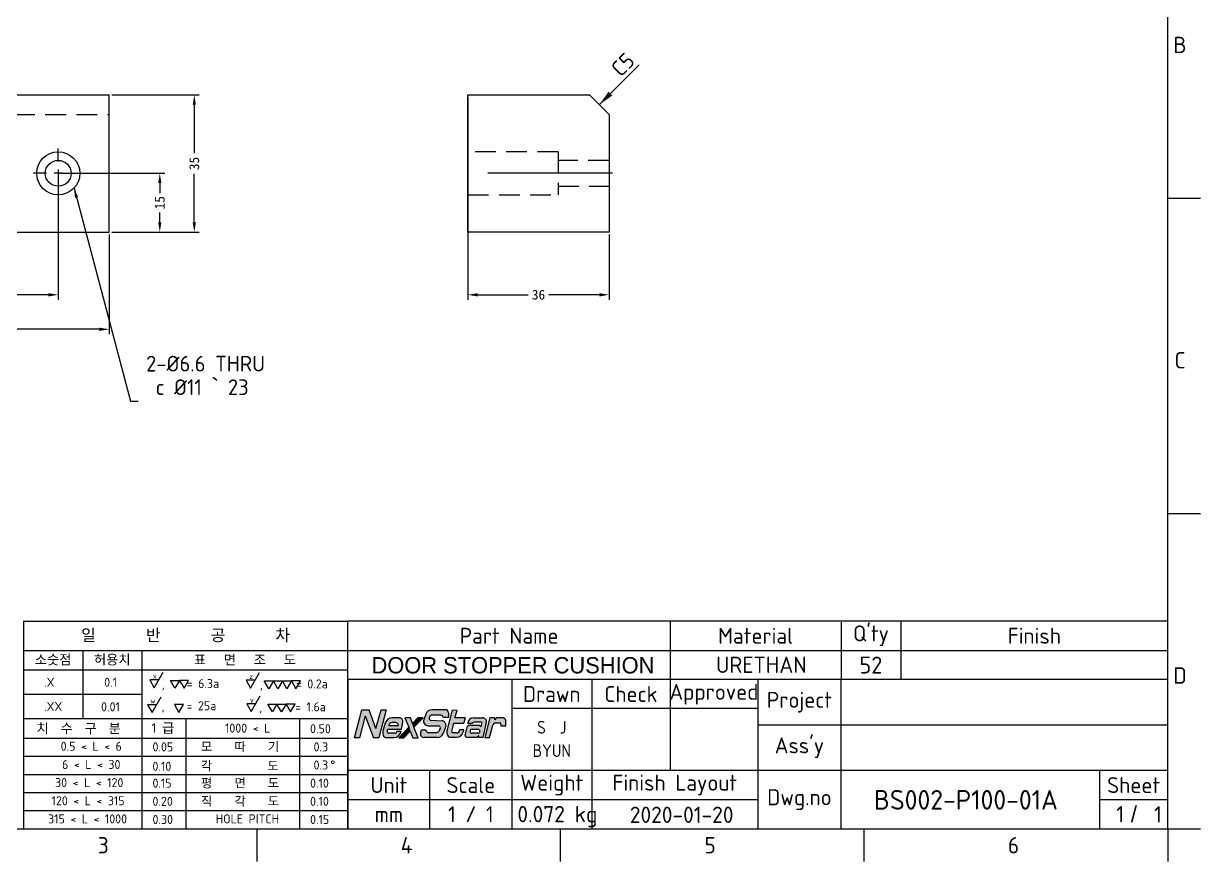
# Model space of a CAD drawing. Header units: millimetres. Extents: x 5 to 486, y 6 to 345.
# Drawn here: x 185.9 to 486, y 6.3 to 220.1 of the extents above; entities that cross this region are included whole.
import ezdxf
from ezdxf.enums import TextEntityAlignment as Align

# ---------------------------------------------------------------- set-up
doc = ezdxf.new("R2010")
doc.units = ezdxf.units.MM
doc.header["$LTSCALE"] = 1.666667
doc.linetypes.add('CENTER2', pattern=[28.575, 19.05, -3.175, 3.175, -3.175])
doc.linetypes.add('HIDDEN2', pattern=[4.7625, 3.175, -1.5875])
doc.layers.add('BS002-P100-01A', color=7, linetype='Continuous')
doc.layers.add('Default', color=7, linetype='Continuous')
doc.styles.add('QCADDimTextStyle', font='txt')
doc.styles.add('textstyle100', font='standard')
doc.styles.add('textstyle102', font='standard')
doc.styles.add('textstyle104', font='standard')
doc.styles.add('textstyle110', font='standard')
doc.styles.add('textstyle112', font='standard')
doc.styles.add('textstyle114', font='standard')
doc.styles.add('textstyle116', font='standard')
doc.styles.add('textstyle17', font='')
doc.styles.add('textstyle21', font='')
doc.styles.add('textstyle22', font='')
doc.styles.add('textstyle23', font='')
doc.styles.add('textstyle24', font='')
doc.styles.add('textstyle27', font='standard')
doc.styles.add('textstyle28', font='standard')
doc.styles.add('textstyle29', font='')
doc.styles.add('textstyle30', font='standard')
doc.styles.add('textstyle31', font='standard')
doc.styles.add('textstyle32', font='standard')
doc.styles.add('textstyle33', font='standard')
doc.styles.add('textstyle34', font='standard')
doc.styles.add('textstyle35', font='standard')
doc.styles.add('textstyle36', font='standard')
doc.styles.add('textstyle37', font='standard')
doc.styles.add('textstyle38', font='standard')
doc.styles.add('textstyle39', font='standard')
doc.styles.add('textstyle40', font='standard')
doc.styles.add('textstyle41', font='standard')
doc.styles.add('textstyle42', font='standard')
doc.styles.add('textstyle43', font='standard')
doc.styles.add('textstyle48', font='standard')
doc.styles.add('textstyle49', font='')
doc.styles.add('textstyle50', font='standard')
doc.styles.add('textstyle51', font='standard')
doc.styles.add('textstyle52', font='standard')
doc.styles.add('textstyle53', font='standard')
doc.styles.add('textstyle54', font='standard')
doc.styles.add('textstyle55', font='standard')
doc.styles.add('textstyle56', font='standard')
doc.styles.add('textstyle57', font='standard')
doc.styles.add('textstyle58', font='')
doc.styles.add('textstyle59', font='standard')
doc.styles.add('textstyle60', font='standard')
doc.styles.add('textstyle61', font='standard')
doc.styles.add('textstyle62', font='standard')
doc.styles.add('textstyle63', font='standard')
doc.styles.add('textstyle64', font='standard')
doc.styles.add('textstyle65', font='standard')
doc.styles.add('textstyle66', font='standard')
doc.styles.add('textstyle67', font='standard')
doc.styles.add('textstyle68', font='standard')
doc.styles.add('textstyle69', font='standard')
doc.styles.add('textstyle70', font='standard')
doc.styles.add('textstyle71', font='standard')
doc.styles.add('textstyle72', font='standard')
doc.styles.add('textstyle73', font='standard')
doc.styles.add('textstyle74', font='standard')
doc.styles.add('textstyle75', font='standard')
doc.styles.add('textstyle76', font='standard')
doc.styles.add('textstyle77', font='standard')
doc.styles.add('textstyle78', font='standard')
doc.styles.add('textstyle79', font='standard')
doc.styles.add('textstyle80', font='standard')
doc.styles.add('textstyle81', font='standard')
doc.styles.add('textstyle82', font='standard')
doc.styles.add('textstyle83', font='standard')
doc.styles.add('textstyle84', font='standard')
doc.styles.add('textstyle85', font='standard')
doc.styles.add('textstyle86', font='standard')
doc.styles.add('textstyle87', font='standard')
doc.styles.add('textstyle88', font='standard')
doc.styles.add('textstyle89', font='standard')
doc.styles.add('textstyle90', font='standard')
doc.styles.add('textstyle91', font='standard')
doc.styles.add('textstyle92', font='standard')
doc.styles.add('textstyle93', font='standard')
doc.styles.add('textstyle94', font='standard')
doc.styles.add('textstyle95', font='standard')
doc.styles.add('textstyle96', font='standard')
doc.styles.get('textstyle17').set_extended_font_data('Solid Edge ISO')
doc.styles.get('textstyle21').set_extended_font_data('Solid Edge ISO')
doc.styles.get('textstyle22').set_extended_font_data('Solid Edge ISO')
doc.styles.get('textstyle23').set_extended_font_data('Solid Edge ISO')
doc.styles.get('textstyle24').set_extended_font_data('Solid Edge ISO')
doc.styles.get('textstyle29').set_extended_font_data('Solid Edge ISO')
doc.styles.get('textstyle49').set_extended_font_data('Arial')
doc.styles.get('textstyle58').set_extended_font_data('Solid Edge ISO')
doc.dimstyles.new('QCADDimStyle', dxfattribs={"dimtxt": 2.5, "dimasz": 2.5, "dimexe": 1.25, "dimexo": 0.625, "dimtad": 1, "dimtoh": 1, "dimdec": 4, "dimzin": 0, "dimdsep": 46, "dimtxsty": 'QCADDimTextStyle', "dimcen": 0.09, "dimadec": 0, "dimazin": 0, "dimtfac": 1, "dimtdec": 4, "dimtofl": 0, "dimtmove": 0, "dimatfit": 3, "dimfxl": 1, "dimtolj": 1, "dimtzin": 0, "dimarcsym": 0})

# ---------------------------------------------------------------- blocks, each defined once
blk = doc.blocks.new('SEANNOT_GROUP4')
at = {"layer": 'Default', "color": 7, "linetype": 'CENTER2'}
for p, q in [((194.73, 184.88), (194.73, 188.21)), ((191.73, 181.88), (188.4, 181.88)), ((195.73, 181.88), (193.73, 181.88)), ((194.73, 182.88), (194.73, 180.88)), ((197.73, 181.88), (201.06, 181.88)), ((194.73, 178.88), (194.73, 175.54))]:
    blk.add_line(p, q, dxfattribs=at)
blk = doc.blocks.new('SEANNOT_GROUP5')
at = {"layer": 'Default', "color": 7, "linetype": 'CENTER2'}
blk.add_line((336.04, 181.88), (299.7, 181.88), dxfattribs=at)
blk = doc.blocks.new('SE')
at = {"layer": 'BS002-P100-01A', "color": 7, "linetype": 'Continuous'}
for p, q in [((151.73, 166.88), (151.73, 201.88)), ((151.73, 201.88), (207.73, 201.88)), ((207.73, 166.88), (207.73, 201.88)), ((151.73, 166.88), (207.73, 166.88))]:
    blk.add_line(p, q, dxfattribs=at)
at = {"layer": 'BS002-P100-01A', "color": 7, "linetype": 'HIDDEN2'}
blk.add_line((151.73, 196.88), (207.73, 196.88), dxfattribs=at)
at = {"layer": 'BS002-P100-01A', "color": 7, "linetype": 'Continuous'}
for centre, radius in [((164.73, 181.88), 5.5), ((194.73, 181.88), 5.5), ((164.73, 181.88), 3.3), ((194.73, 181.88), 3.3)]:
    blk.add_circle(centre, radius, dxfattribs=at)
blk = doc.blocks.new('SE1')
at = {"layer": 'BS002-P100-01A', "color": 7, "linetype": 'Continuous'}
for p, q in [((299.2, 166.88), (299.2, 201.88)), ((299.2, 201.88), (330.2, 201.88)), ((335.2, 196.88), (330.2, 201.88)), ((335.2, 196.88), (335.2, 166.88)), ((335.2, 166.88), (299.2, 166.88))]:
    blk.add_line(p, q, dxfattribs=at)
at = {"layer": 'BS002-P100-01A', "color": 7, "linetype": 'HIDDEN2'}
for p, q in [((322.2, 187.38), (299.2, 187.38)), ((322.2, 187.38), (322.2, 176.38)), ((335.2, 185.18), (322.2, 185.18)), ((322.2, 178.58), (335.2, 178.58)), ((299.2, 176.38), (322.2, 176.38))]:
    blk.add_line(p, q, dxfattribs=at)
blk = doc.blocks.new('*D75')
at = {"layer": 'Default', "color": 0, "linetype": 'Continuous', "lineweight": -2}
for p, q in [((164.73, 181.25), (164.73, 149.64)), ((194.73, 181.25), (194.73, 149.64)), ((167.23, 150.89), (177.08, 150.89)), ((192.23, 150.89), (182.38, 150.89))]:
    blk.add_line(p, q, dxfattribs=at)
at = {"layer": 'Default', "color": 0}
for points in [[(167.23, 151.3), (167.23, 150.47), (164.73, 150.89)], [(192.23, 150.47), (192.23, 151.3), (194.73, 150.89)]]:
    blk.add_solid(points, dxfattribs=at)
at = {"layer": 'Defpoints', "color": 0}
for p in [(164.73, 181.88), (194.73, 181.88), (194.73, 150.89)]:
    blk.add_point(p, dxfattribs=at)
at = {"layer": 'Default', "color": 0, "insert": (179.73, 150.89), "char_height": 2.5, "attachment_point": 5, "style": 'QCADDimTextStyle'}
blk.add_mtext('30', dxfattribs=at)
blk = doc.blocks.new('*D77')
at = {"layer": 'Default', "color": 0, "linetype": 'Continuous', "lineweight": -2}
for p, q in [((151.73, 166.25), (151.73, 140.84)), ((207.73, 166.25), (207.73, 140.84)), ((154.23, 142.09), (177.08, 142.09)), ((205.23, 142.09), (182.38, 142.09))]:
    blk.add_line(p, q, dxfattribs=at)
at = {"layer": 'Default', "color": 0}
for points in [[(154.23, 142.5), (154.23, 141.67), (151.73, 142.09)], [(205.23, 141.67), (205.23, 142.5), (207.73, 142.09)]]:
    blk.add_solid(points, dxfattribs=at)
at = {"layer": 'Defpoints', "color": 0}
for p in [(151.73, 166.88), (207.73, 166.88), (207.73, 142.09)]:
    blk.add_point(p, dxfattribs=at)
at = {"layer": 'Default', "color": 0, "insert": (179.73, 142.09), "char_height": 2.5, "attachment_point": 5, "style": 'QCADDimTextStyle'}
blk.add_mtext('56', dxfattribs=at)
blk = doc.blocks.new('GDimGGroup')
at = {"layer": 'Default', "linetype": 'Continuous'}
blk.add_hatch(color=7, dxfattribs=at).paths.add_polyline_path([(335.06, 202.68), (332.7, 199.38), (336, 201.73)], flags=0)
at = {"layer": 'Default', "color": 7, "linetype": 'Continuous'}
blk.add_line((332.7, 199.38), (342.89, 209.56), dxfattribs=at)
at = {"layer": 'Default', "color": 7, "linetype": 'Continuous', "style": 'textstyle17'}
blk.add_text('C5', height=4, rotation=45, dxfattribs=at).set_placement((335.35, 209.1), align=Align.TOP_LEFT)
blk = doc.blocks.new('*D78')
at = {"layer": 'Default', "color": 0, "linetype": 'Continuous', "lineweight": -2}
for p, q in [((208.36, 201.88), (230.67, 201.88)), ((229.42, 199.38), (229.42, 187.03)), ((229.42, 169.38), (229.42, 181.73)), ((208.36, 166.88), (230.67, 166.88))]:
    blk.add_line(p, q, dxfattribs=at)
at = {"layer": 'Default', "color": 0}
for points in [[(229.84, 199.38), (229.01, 199.38), (229.42, 201.88)], [(229.01, 169.38), (229.84, 169.38), (229.42, 166.88)]]:
    blk.add_solid(points, dxfattribs=at)
at = {"layer": 'Defpoints', "color": 0}
for p in [(207.73, 201.88), (207.73, 166.88), (229.42, 166.88)]:
    blk.add_point(p, dxfattribs=at)
at = {"layer": 'Default', "color": 0, "insert": (229.42, 184.38), "char_height": 2.5, "attachment_point": 5, "rotation": 90, "style": 'QCADDimTextStyle'}
blk.add_mtext('35', dxfattribs=at)
blk = doc.blocks.new('*D79')
at = {"layer": 'Default', "color": 0, "linetype": 'Continuous', "lineweight": -2}
for p, q in [((299.2, 201.25), (299.2, 149.64)), ((335.2, 166.25), (335.2, 149.64)), ((301.7, 150.89), (314.56, 150.89)), ((332.7, 150.89), (319.85, 150.89))]:
    blk.add_line(p, q, dxfattribs=at)
at = {"layer": 'Default', "color": 0}
for points in [[(301.7, 151.3), (301.7, 150.47), (299.2, 150.89)], [(332.7, 150.47), (332.7, 151.3), (335.2, 150.89)]]:
    blk.add_solid(points, dxfattribs=at)
at = {"layer": 'Defpoints', "color": 0}
for p in [(299.2, 201.88), (335.2, 166.88), (335.2, 150.89)]:
    blk.add_point(p, dxfattribs=at)
at = {"layer": 'Default', "color": 0, "insert": (317.2, 150.89), "char_height": 2.5, "attachment_point": 5, "style": 'QCADDimTextStyle'}
blk.add_mtext('36', dxfattribs=at)
blk = doc.blocks.new('*D80')
at = {"layer": 'Default', "color": 0, "linetype": 'Continuous', "lineweight": -2}
for p, q in [((195.36, 181.88), (221.87, 181.88)), ((220.62, 179.38), (220.62, 176.85)), ((220.62, 169.38), (220.62, 171.91)), ((208.36, 166.88), (221.87, 166.88))]:
    blk.add_line(p, q, dxfattribs=at)
at = {"layer": 'Default', "color": 0}
for points in [[(221.04, 179.38), (220.21, 179.38), (220.62, 181.88)], [(220.21, 169.38), (221.04, 169.38), (220.62, 166.88)]]:
    blk.add_solid(points, dxfattribs=at)
at = {"layer": 'Defpoints', "color": 0}
for p in [(194.73, 181.88), (207.73, 166.88), (220.62, 166.88)]:
    blk.add_point(p, dxfattribs=at)
at = {"layer": 'Default', "color": 0, "insert": (220.62, 174.38), "char_height": 2.5, "attachment_point": 5, "rotation": 90, "style": 'QCADDimTextStyle'}
blk.add_mtext('15', dxfattribs=at)
blk = doc.blocks.new('SEANNOT_GROUP14')
at = {"layer": 'Default', "color": 7, "linetype": 'Continuous'}
for p, q in [((224.35, 46.35), (225.51, 44.35)), ((226.66, 46.35), (224.35, 46.35)), ((225.51, 44.35), (226.66, 46.35))]:
    blk.add_line(p, q, dxfattribs=at)
blk = doc.blocks.new('SEANNOT_GROUP15')
at = {"layer": 'Default', "color": 7, "linetype": 'Continuous'}
for p, q in [((224.5, 50.51), (223.35, 52.51)), ((223.35, 52.51), (225.66, 52.51)), ((225.66, 52.51), (224.5, 50.51)), ((225.66, 52.51), (226.81, 50.51)), ((227.97, 52.51), (225.66, 52.51)), ((226.81, 50.51), (227.97, 52.51))]:
    blk.add_line(p, q, dxfattribs=at)
blk = doc.blocks.new('SEANNOT_GROUP16')
at = {"layer": 'Default', "color": 7, "linetype": 'Continuous'}
for p, q in [((249.35, 44.45), (248.2, 46.45)), ((248.2, 46.45), (250.51, 46.45)), ((250.51, 46.45), (249.35, 44.45)), ((251.66, 44.45), (250.51, 46.45)), ((250.51, 46.45), (252.82, 46.45)), ((252.82, 46.45), (251.66, 44.45)), ((252.82, 46.45), (253.97, 44.45)), ((255.13, 46.45), (252.82, 46.45)), ((253.97, 44.45), (255.13, 46.45))]:
    blk.add_line(p, q, dxfattribs=at)
blk = doc.blocks.new('SEANNOT_GROUP17')
at = {"layer": 'Default', "color": 7, "linetype": 'Continuous'}
for p, q in [((248.44, 50.38), (247.28, 52.38)), ((247.28, 52.38), (249.59, 52.38)), ((249.59, 52.38), (248.44, 50.38)), ((250.75, 50.38), (249.59, 52.38)), ((249.59, 52.38), (251.9, 52.38)), ((251.9, 52.38), (250.75, 50.38)), ((253.05, 50.38), (251.9, 52.38)), ((251.9, 52.38), (254.21, 52.38)), ((254.21, 52.38), (253.05, 50.38)), ((254.21, 52.38), (255.36, 50.38)), ((256.52, 52.38), (254.21, 52.38)), ((255.36, 50.38), (256.52, 52.38))]:
    blk.add_line(p, q, dxfattribs=at)
blk = doc.blocks.new('SEANNOT_GROUP18')
at = {"layer": 'Default', "color": 7, "linetype": 'Continuous'}
for p, q in [((219.2, 50.62), (221.51, 54.62)), ((218.05, 52.62), (219.2, 50.62)), ((220.36, 52.62), (218.05, 52.62))]:
    blk.add_line(p, q, dxfattribs=at)
at = {"layer": 'Default', "color": 7, "linetype": 'Continuous', "style": 'textstyle21'}
blk.add_text('x', height=1.33, dxfattribs=at).set_placement((218.87, 54.29), align=Align.TOP_LEFT)
blk = doc.blocks.new('SEANNOT_GROUP19')
at = {"layer": 'Default', "color": 7, "linetype": 'Continuous'}
for p, q in [((218.67, 44.31), (220.98, 48.31)), ((217.51, 46.31), (218.67, 44.31)), ((219.82, 46.31), (217.51, 46.31))]:
    blk.add_line(p, q, dxfattribs=at)
at = {"layer": 'Default', "color": 7, "linetype": 'Continuous', "style": 'textstyle22'}
blk.add_text('w', height=1.33, dxfattribs=at).set_placement((218.2, 47.97), align=Align.TOP_LEFT)
blk = doc.blocks.new('SEANNOT_GROUP20')
at = {"layer": 'Default', "color": 7, "linetype": 'Continuous'}
for p, q in [((243.78, 50.54), (246.09, 54.54)), ((242.62, 52.54), (243.78, 50.54)), ((244.93, 52.54), (242.62, 52.54))]:
    blk.add_line(p, q, dxfattribs=at)
at = {"layer": 'Default', "color": 7, "linetype": 'Continuous', "style": 'textstyle23'}
blk.add_text('z', height=1.33, dxfattribs=at).set_placement((243.4, 54.21), align=Align.TOP_LEFT)
blk = doc.blocks.new('SEANNOT_GROUP21')
at = {"layer": 'Default', "color": 7, "linetype": 'Continuous'}
for p, q in [((243.93, 44.56), (246.24, 48.56)), ((242.78, 46.56), (243.93, 44.56)), ((245.08, 46.56), (242.78, 46.56))]:
    blk.add_line(p, q, dxfattribs=at)
at = {"layer": 'Default', "color": 7, "linetype": 'Continuous', "style": 'textstyle24'}
blk.add_text('y', height=1.33, dxfattribs=at).set_placement((243.6, 48.22), align=Align.TOP_LEFT)
blk = doc.blocks.new('SE22')
at = {"layer": 'Default', "color": 7, "linetype": 'Continuous'}
blk.add_line((245.35, 14.64), (245.35, 6.3), dxfattribs=at)
blk = doc.blocks.new('SE21')
at = {"layer": 'Default'}
blk.add_blockref('SE22', (0, 0), dxfattribs=at)
blk = doc.blocks.new('SE24')
at = {"layer": 'Default', "color": 7, "linetype": 'Continuous'}
blk.add_line((322.74, 14.64), (322.74, 6.3), dxfattribs=at)
blk = doc.blocks.new('SE23')
at = {"layer": 'Default'}
blk.add_blockref('SE24', (0, 0), dxfattribs=at)
blk = doc.blocks.new('SE26')
at = {"layer": 'Default', "color": 7, "linetype": 'Continuous'}
blk.add_line((400.13, 14.64), (400.13, 6.3), dxfattribs=at)
blk = doc.blocks.new('SE25')
at = {"layer": 'Default'}
blk.add_blockref('SE26', (0, 0), dxfattribs=at)
blk = doc.blocks.new('SE20')
for name in ['SE21', 'SE23', 'SE25']:
    blk.add_blockref(name, (0, 0))
blk = doc.blocks.new('SE19')
at = {"layer": 'Default'}
blk.add_blockref('SE20', (0, 0), dxfattribs=at)
blk = doc.blocks.new('SE30')
at = {"layer": 'Default', "color": 7, "linetype": 'Continuous'}
blk.add_line((245.35, 14.64), (245.35, 6.3), dxfattribs=at)
blk = doc.blocks.new('SE29')
at = {"layer": 'Default'}
blk.add_blockref('SE30', (0, 0), dxfattribs=at)
blk = doc.blocks.new('SE32')
at = {"layer": 'Default', "color": 7, "linetype": 'Continuous'}
blk.add_line((167.96, 14.64), (167.96, 6.3), dxfattribs=at)
blk = doc.blocks.new('SE31')
at = {"layer": 'Default'}
blk.add_blockref('SE32', (0, 0), dxfattribs=at)
blk = doc.blocks.new('SE34')
at = {"layer": 'Default', "color": 7, "linetype": 'Continuous'}
blk.add_line((90.58, 14.64), (90.58, 6.3), dxfattribs=at)
blk = doc.blocks.new('SE33')
at = {"layer": 'Default'}
blk.add_blockref('SE34', (0, 0), dxfattribs=at)
blk = doc.blocks.new('SE28')
for name in ['SE33', 'SE31', 'SE29']:
    blk.add_blockref(name, (0, 0))
blk = doc.blocks.new('SE27')
at = {"layer": 'Default'}
blk.add_blockref('SE28', (0, 0), dxfattribs=at)

msp = doc.modelspace()

# ---------------------------------------------------------------- hatches: boundary and pattern name
at = {"layer": 'Default', "linetype": 'Continuous'}
for points in [[(276.493, 37.841), (278.356, 44.974), (277.093, 44.974), (275.744, 40.192), (274.052, 44.974), (272.154, 44.974), (270.269, 37.841), (271.596, 37.841), (272.985, 43.461), (275.111, 37.841)], [(286.483, 37.885), (285.444, 40.563), (285.044, 41.532), (284.525, 42.931), (283.115, 42.931), (284.136, 40.59), (284.514, 39.553), (285.124, 37.885)], [(285.044, 41.532), (284.525, 42.931), (283.115, 42.931), (284.136, 40.59), (284.514, 39.553), (285.124, 37.885), (286.483, 37.885), (285.444, 40.563)], [(285.444, 40.563), (287.752, 42.931), (286.393, 42.931), (285.044, 41.532)], [(282.835, 37.885), (284.514, 39.553), (284.136, 40.59), (281.603, 37.885)]]:
    msp.add_hatch(color=7, dxfattribs=at).paths.add_polyline_path(points, flags=0)
h = msp.add_hatch(color=7, dxfattribs=at)
edge = h.paths.add_edge_path(flags=0)
edge.add_line((281.739, 42.951), (279.878, 42.951))
edge.add_arc((279.878, 41.134), 1.818, 90, 163.01416)
edge.add_line((278.139, 41.665), (277.586, 39.853))
edge.add_arc((279.797, 39.177), 2.312, 163.01416, 196.40982)
edge.add_arc((278.407, 38.768), 0.864, 196.40982, 270)
edge.add_line((278.407, 37.905), (280.36, 37.905))
edge.add_arc((280.36, 39.709), 1.804, 270, 351.86987)
edge.add_line((282.146, 39.454), (281.077, 39.454))
edge.add_arc((280.657, 39.454), 0.42, 270, 360, ccw=False)
edge.add_line((280.657, 39.034), (279.048, 39.034))
edge.add_arc((279.048, 39.465), 0.431, 163.59871, 270, ccw=False)
edge.add_line((278.635, 39.586), (278.787, 40.103))
edge.add_line((278.787, 40.103), (282.307, 40.103))
edge.add_line((282.307, 40.103), (282.631, 41.882))
edge.add_arc((281.739, 42.044), 0.907, 349.67888, 450)
edge = h.paths.add_edge_path(flags=0)
edge.add_line((280.747, 41.762), (279.888, 41.762))
edge.add_arc((279.888, 40.859), 0.902, 90, 170.2202)
edge.add_line((278.998, 41.012), (281.496, 41.012))
edge.add_arc((280.747, 41.012), 0.749, 0, 90)
h = msp.add_hatch(color=7, dxfattribs=at)
edge = h.paths.add_edge_path(flags=0)
edge.add_arc((290.066, 42.894), 0.736, 90, 225.50442, ccw=False)
edge.add_line((290.066, 43.63), (292.312, 43.63))
edge.add_arc((292.312, 43.074), 0.556, 0, 90, ccw=False)
edge.add_line((292.867, 43.074), (294.27, 43.074))
edge.add_line((294.27, 43.074), (294.27, 44.216))
edge.add_arc((293.469, 44.216), 0.801, 0, 90)
edge.add_line((293.469, 45.017), (290.014, 45.017))
edge.add_arc((290.014, 43.387), 1.629, 90, 160.9693)
edge.add_line((288.474, 43.919), (287.962, 42.434))
edge.add_arc((289.037, 42.063), 1.138, 160.9693, 270)
edge.add_line((289.037, 40.926), (291.664, 40.926))
edge.add_arc((291.664, 40.405), 0.521, -24.27037, 90, ccw=False)
edge.add_line((292.139, 40.191), (291.819, 39.482))
edge.add_line((291.819, 39.482), (291.269, 39.224))
edge.add_line((291.269, 39.224), (288.88, 39.224))
edge.add_arc((289.243, 39.929), 0.793, 180, 242.74601, ccw=False)
edge.add_line((288.45, 39.929), (287.356, 39.929))
edge.add_line((287.356, 39.929), (287.074, 38.968))
edge.add_arc((288.048, 38.916), 0.976, 176.94462, 270)
edge.add_line((288.048, 37.94), (291.354, 37.94))
edge.add_arc((291.354, 39.627), 1.687, 270, 338.11024)
edge.add_line((292.919, 38.998), (293.437, 40.287))
edge.add_line((293.437, 40.287), (293.538, 41.149))
edge.add_arc((292.583, 41.261), 0.961, 353.32268, 447.24089)
edge.add_line((292.629, 42.221), (289.55, 42.37))
h = msp.add_hatch(color=7, dxfattribs=at)
edge = h.paths.add_edge_path(flags=0)
edge.add_line((298.591, 42.988), (295.893, 42.988))
edge.add_line((295.893, 42.988), (296.425, 44.862))
edge.add_line((296.425, 44.862), (295.222, 44.948))
edge.add_line((295.222, 44.948), (293.83, 39.619))
edge.add_arc((295.228, 39.254), 1.445, 165.35656, 240.9423)
edge.add_line((294.526, 37.991), (296.305, 37.991))
edge.add_arc((296.305, 39.732), 1.741, 270, 345.38638)
edge.add_line((297.989, 39.293), (298.147, 39.899))
edge.add_line((298.147, 39.899), (297.079, 39.899))
edge.add_arc((296.276, 39.899), 0.802, 270, 360, ccw=False)
edge.add_line((296.276, 39.096), (295.239, 39.096))
edge.add_arc((295.798, 39.608), 0.757, 164.64986, 222.4905, ccw=False)
edge.add_line((295.067, 39.809), (295.549, 41.562))
edge.add_line((295.549, 41.562), (298.196, 41.562))
edge.add_line((298.196, 41.562), (298.591, 42.988))
h = msp.add_hatch(color=7, dxfattribs=at)
edge = h.paths.add_edge_path(flags=0)
edge.add_line((300.881, 41.884), (302.437, 41.884))
edge.add_arc((302.437, 41.52), 0.364, -15.57306, 90, ccw=False)
edge.add_line((302.788, 41.422), (302.608, 40.779))
edge.add_line((302.608, 40.779), (302.181, 41.105))
edge.add_line((302.181, 41.105), (299.921, 41.105))
edge.add_arc((299.921, 39.964), 1.14, 90, 166.27893)
edge.add_line((298.813, 40.235), (298.459, 38.783))
edge.add_arc((299.088, 38.596), 0.657, 163.41882, 270)
edge.add_line((299.088, 37.939), (301.448, 37.939))
edge.add_line((301.448, 37.939), (302.002, 38.373))
edge.add_line((302.002, 38.373), (301.96, 37.918))
edge.add_line((301.96, 37.918), (302.974, 37.918))
edge.add_line((302.974, 37.918), (303.898, 41.762))
edge.add_arc((302.944, 41.992), 0.981, 346.48286, 450)
edge.add_line((302.944, 42.973), (300.621, 42.973))
edge.add_arc((300.621, 41.524), 1.448, 90, 180)
edge.add_line((299.173, 41.524), (300.322, 41.524))
edge.add_arc((300.881, 41.269), 0.615, 90, 155.46555, ccw=False)
edge = h.paths.add_edge_path(flags=0)
edge.add_arc((300.265, 39.517), 0.514, 90, 270)
edge.add_line((300.265, 39.002), (301.744, 39.002))
edge.add_arc((301.744, 39.517), 0.514, 270, 450)
edge.add_line((301.744, 40.031), (300.265, 40.031))
h = msp.add_hatch(color=7, dxfattribs=at)
edge = h.paths.add_edge_path(flags=0)
edge.add_arc((306.428, 40.817), 0.885, 97.31856, 164.95997, ccw=False)
edge.add_line((306.315, 41.695), (307.287, 41.695))
edge.add_arc((307.287, 41.379), 0.316, 0, 90, ccw=False)
edge.add_line((307.603, 41.379), (307.603, 40.936))
edge.add_line((307.603, 40.936), (308.838, 40.936))
edge.add_line((308.838, 40.936), (308.838, 42.24))
edge.add_arc((308.083, 42.24), 0.755, 0, 100.71165)
edge.add_line((307.943, 42.982), (306.724, 42.982))
edge.add_arc((306.724, 42.466), 0.516, 90, 144.06172)
edge.add_line((306.306, 42.769), (306.056, 42.424))
edge.add_line((306.056, 42.424), (306.056, 42.982))
edge.add_line((306.056, 42.982), (304.801, 42.982))
edge.add_line((304.801, 42.982), (303.527, 37.969))
edge.add_line((303.527, 37.969), (304.746, 37.969))
edge.add_line((304.746, 37.969), (305.573, 41.047))

# ---------------------------------------------------------------- linework, layer by layer
at = {"color": 7, "linetype": 'Continuous'}
for p, q in [((185.878, 67.608), (185.878, 14.637)), ((185.878, 67.608), (268.586, 67.608)), ((185.878, 60.173), (268.586, 60.173)), ((200.967, 60.173), (200.967, 42.758)), ((216.055, 60.173), (216.055, 42.758)), ((185.878, 55.211), (268.586, 55.211)), ((268.586, 52.739), (268.586, 14.637)), ((268.586, 52.739), (268.586, 14.637)), ((185.878, 42.758), (268.586, 42.758)), ((216.055, 42.758), (216.055, 14.637)), ((227.232, 42.758), (227.232, 14.637)), ((256.249, 42.758), (256.249, 14.637)), ((185.878, 37.796), (268.586, 37.796)), ((185.878, 33.164), (268.586, 33.164)), ((185.878, 28.532), (268.586, 28.532)), ((185.878, 23.901), (268.586, 23.901)), ((185.878, 19.269), (268.586, 19.269)), ((185.878, 14.637), (268.586, 14.637))]:
    msp.add_line(p, q, dxfattribs=at)
at = {"layer": 'Default', "color": 7, "linetype": 'Continuous'}
for p, q in [((477.679, 14.637), (477.679, 336.408)), ((477.679, 175.523), (486.012, 175.523)), ((477.679, 95.08), (486.012, 95.08)), ((477.679, 67.608), (268.586, 67.608)), ((268.586, 52.739), (268.586, 67.608)), ((350.792, 67.608), (350.792, 29.506)), ((394.352, 67.368), (394.352, 52.739)), ((409.637, 67.596), (409.637, 52.739)), ((268.586, 60.173), (477.679, 60.173)), ((477.679, 52.739), (268.586, 52.739)), ((268.586, 14.637), (268.586, 52.739)), ((268.586, 14.637), (268.586, 52.739)), ((268.586, 14.637), (268.586, 52.739)), ((310.405, 52.739), (310.405, 14.637)), ((330.766, 52.739), (330.766, 14.637)), ((373.133, 52.739), (373.133, 14.637)), ((394.352, 14.637), (394.352, 52.739)), ((185.878, 48.984), (216.055, 48.984)), ((373.133, 45.306), (310.405, 45.306)), ((270.269, 37.841), (272.154, 44.974)), ((272.985, 43.461), (271.596, 37.841)), ((272.154, 44.974), (274.052, 44.974)), ((272.985, 43.461), (275.111, 37.841)), ((275.744, 40.192), (274.052, 44.974)), ((275.744, 40.192), (277.093, 44.974)), ((278.356, 44.974), (276.493, 37.841)), ((277.093, 44.974), (278.356, 44.974)), ((281.739, 42.951), (279.878, 42.951)), ((284.525, 42.931), (283.115, 42.931)), ((283.115, 42.931), (284.136, 40.59)), ((285.044, 41.532), (284.525, 42.931)), ((286.393, 42.931), (285.044, 41.532)), ((285.444, 40.563), (287.752, 42.931)), ((287.752, 42.931), (286.393, 42.931)), ((288.474, 43.919), (287.962, 42.434)), ((289.55, 42.37), (292.629, 42.221)), ((293.469, 45.017), (290.014, 45.017)), ((292.312, 43.63), (290.066, 43.63)), ((294.27, 43.074), (292.867, 43.074)), ((295.222, 44.948), (293.83, 39.619)), ((294.27, 44.216), (294.27, 43.074)), ((296.425, 44.862), (295.222, 44.948)), ((295.893, 42.988), (296.425, 44.862)), ((298.591, 42.988), (295.893, 42.988)), ((298.196, 41.562), (298.591, 42.988)), ((300.621, 42.973), (302.944, 42.973)), ((304.801, 42.982), (303.527, 37.969)), ((306.056, 42.982), (304.801, 42.982)), ((306.056, 42.424), (306.056, 42.982)), ((306.306, 42.769), (306.056, 42.424)), ((307.943, 42.982), (306.724, 42.982)), ((308.838, 40.936), (308.838, 42.24)), ((278.139, 41.665), (277.586, 39.853)), ((278.635, 39.586), (278.787, 40.103)), ((278.787, 40.103), (282.307, 40.103)), ((278.998, 41.012), (281.496, 41.012)), ((280.657, 39.034), (279.048, 39.034)), ((280.747, 41.762), (279.888, 41.762)), ((282.146, 39.454), (281.077, 39.454)), ((284.136, 40.59), (281.603, 37.885)), ((282.307, 40.103), (282.631, 41.882)), ((282.835, 37.885), (284.514, 39.553)), ((284.514, 39.553), (284.136, 40.59)), ((284.514, 39.553), (285.124, 37.885)), ((285.044, 41.532), (285.444, 40.563)), ((286.483, 37.885), (285.444, 40.563)), ((287.074, 38.968), (287.356, 39.929)), ((287.356, 39.929), (288.45, 39.929)), ((288.88, 39.224), (291.269, 39.224)), ((289.037, 40.926), (291.664, 40.926)), ((291.269, 39.224), (291.819, 39.482)), ((292.139, 40.191), (291.819, 39.482)), ((293.437, 40.287), (292.919, 38.998)), ((293.538, 41.149), (293.437, 40.287)), ((295.549, 41.562), (295.067, 39.809)), ((296.276, 39.096), (295.239, 39.096)), ((295.549, 41.562), (298.196, 41.562)), ((298.147, 39.899), (297.079, 39.899)), ((297.989, 39.293), (298.147, 39.899)), ((298.813, 40.235), (298.459, 38.783)), ((300.322, 41.524), (299.173, 41.524)), ((299.921, 41.105), (302.181, 41.105)), ((300.265, 40.031), (301.744, 40.031)), ((302.437, 41.884), (300.881, 41.884)), ((302.181, 41.105), (302.608, 40.779)), ((302.608, 40.779), (302.788, 41.422)), ((303.898, 41.762), (302.974, 37.918)), ((304.746, 37.969), (305.573, 41.047)), ((306.315, 41.695), (307.287, 41.695)), ((307.603, 41.379), (307.603, 40.936)), ((307.603, 40.936), (308.838, 40.936)), ((373.133, 41.128), (477.679, 41.128)), ((271.596, 37.841), (270.269, 37.841)), ((276.493, 37.841), (275.111, 37.841)), ((278.407, 37.905), (280.36, 37.905)), ((281.603, 37.885), (282.835, 37.885)), ((285.124, 37.885), (286.483, 37.885)), ((291.354, 37.94), (288.048, 37.94)), ((294.526, 37.991), (296.305, 37.991)), ((301.448, 37.939), (299.088, 37.939)), ((301.744, 39.002), (300.265, 39.002)), ((302.002, 38.373), (301.448, 37.939)), ((301.96, 37.918), (302.002, 38.373)), ((302.974, 37.918), (301.96, 37.918)), ((303.527, 37.969), (304.746, 37.969)), ((477.679, 29.506), (268.586, 29.506)), ((289.496, 14.637), (289.496, 29.506)), ((460.255, 29.506), (460.255, 14.637)), ((373.133, 22.072), (268.586, 22.072)), ((373.133, 22.072), (268.586, 22.072)), ((477.679, 22.072), (460.255, 22.072)), ((477.679, 22.072), (460.255, 22.072)), ((13.028, 14.637), (477.679, 14.637)), ((477.679, 14.637), (486.012, 14.637)), ((477.679, 14.637), (477.679, 6.304))]:
    msp.add_line(p, q, dxfattribs=at)
for centre, radius, start, end in [((279.878, 41.134), 1.818, 90, 163.01416), ((281.739, 42.044), 0.907, 349.67888, 90), ((289.037, 42.063), 1.138, 160.9693, 270), ((290.014, 43.387), 1.629, 90, 160.9693), ((290.066, 42.894), 0.736, 90, 225.50442), ((292.312, 43.074), 0.556, 0, 90), ((292.583, 41.261), 0.961, 353.32268, 87.24089), ((293.469, 44.216), 0.801, 0, 90), ((300.621, 41.524), 1.448, 90, 180), ((302.944, 41.992), 0.981, 346.48286, 90), ((306.724, 42.466), 0.516, 90, 144.06172), ((308.083, 42.24), 0.755, 0, 100.71165), ((279.797, 39.177), 2.312, 163.01416, 196.40982), ((279.048, 39.465), 0.431, 163.59871, 270), ((279.888, 40.859), 0.902, 90, 170.2202), ((280.36, 39.709), 1.804, 270, 351.86987), ((280.657, 39.454), 0.42, 270, 0), ((280.747, 41.012), 0.749, 0, 90), ((289.243, 39.929), 0.793, 180, 242.74601), ((291.664, 40.405), 0.521, 335.72963, 90), ((295.228, 39.254), 1.445, 165.35656, 240.9423), ((295.798, 39.608), 0.757, 164.64986, 222.4905), ((296.276, 39.899), 0.802, 270, 0), ((296.305, 39.732), 1.741, 270, 345.38638), ((299.921, 39.964), 1.14, 90, 166.27893), ((300.265, 39.517), 0.514, 90, 270), ((300.881, 41.269), 0.615, 90, 155.46555), ((301.744, 39.517), 0.514, 270, 90), ((302.437, 41.52), 0.364, 344.42694, 90), ((306.428, 40.817), 0.885, 97.31856, 164.95997), ((307.287, 41.379), 0.316, 0, 90), ((278.407, 38.768), 0.864, 196.40982, 270), ((288.048, 38.916), 0.976, 176.94462, 270), ((291.354, 39.627), 1.687, 270, 338.11024), ((299.088, 38.596), 0.657, 163.41882, 270)]:
    msp.add_arc(centre, radius, start, end, dxfattribs=at)

# ---------------------------------------------------------------- block references
for name in ['SE27', 'SE19']:
    msp.add_blockref(name, (0, 0))
at = {"layer": 'Default'}
for name in ['GDimGGroup', 'SE', 'SE1', 'SEANNOT_GROUP4', 'SEANNOT_GROUP5', 'SEANNOT_GROUP18', 'SEANNOT_GROUP20', 'SEANNOT_GROUP15', 'SEANNOT_GROUP17', 'SEANNOT_GROUP19', 'SEANNOT_GROUP21', 'SEANNOT_GROUP14', 'SEANNOT_GROUP16']:
    msp.add_blockref(name, (0, 0), dxfattribs=at)

# ---------------------------------------------------------------- texts
for s, insert, char_height, width, attachment_point, style in [('{\\fSolid Edge ANSI|b0||i0||c0|p34;\\C7;\\H3.;\\W1.;일       반       공       차}', (227.22, 63.884), 3, 83.535, 5, 'textstyle68'), ('{\\fSolid Edge ANSI|b0||i0||c0|p34;\\C7;\\H2.4812375;\\W1.;소숫점}', (193.423, 57.692), 2.48124, 15.23919, 5, 'textstyle85'), ('{\\fSolid Edge ANSI|b0||i0||c0|p34;\\C7;\\H2.4812375;\\W1.;허용치}', (208.511, 57.692), 2.48124, 15.23919, 5, 'textstyle90'), ('{\\fSolid Edge ANSI|b0||i0||c0|p34;\\C7;\\H2.4812375;\\W1.;표   면   조   도}', (242.321, 57.692), 2.48124, 53.05817, 5, 'textstyle91'), ('{\\fSolid Edge ANSI|b0||i0||c0|p34;\\C7;\\H2.315821667;\\W1.;.X}', (192.453, 52.023), 2.31582, 3.2386, 5, 'textstyle87'), ('{\\fSolid Edge ANSI|b0||i0||c0|p34;\\C7;\\H2.315821667;\\W1.;0.1}', (208.083, 52.024), 2.31582, 4.8579, 5, 'textstyle88'), ('{\\fSolid Edge ANSI|b0||i0||c0|p34;\\C7;\\H2.315821667;\\W1.; ,    = 6.3a}', (219.713, 52.85), 2.31582, 19.43154, 1, 'textstyle92'), ('{\\fSolid Edge ANSI|b0||i0||c0|p34;\\C7;\\H2.315821667;\\W1.; ,      = 0.2a}', (244.744, 52.76), 2.31582, 22.67013, 1, 'textstyle95'), ('{\\fSolid Edge ANSI|b0||i0||c0|p34;\\C7;\\H2.315821667;\\W1.;.XX}', (193.435, 45.869), 2.31582, 4.8579, 5, 'textstyle86'), ('{\\fSolid Edge ANSI|b0||i0||c0|p34;\\C7;\\H2.315821667;\\W1.;0.01}', (208.043, 45.771), 2.31582, 6.47719, 5, 'textstyle89'), ('{\\fSolid Edge ANSI|b0||i0||c0|p34;\\C7;\\H2.315821667;\\W1.; ,    = 25a}', (219.669, 47.188), 2.31582, 17.81225, 1, 'textstyle93'), ('{\\fSolid Edge ANSI|b0||i0||c0|p34;\\C7;\\H2.315821667;\\W1.; ,      = 1.6a}', (244.567, 46.926), 2.31582, 22.67013, 1, 'textstyle94'), ('{\\fSolid Edge ANSI|b0||i0||c0|p34;\\C7;\\H2.4812375;\\W1.;치  수  구  분}', (189.184, 41.526), 2.48124, 24.28942, 1, 'textstyle69'), ('{\\fSolid Edge ANSI|b0||i0||c0|p34;\\C7;\\H2.4812375;\\W1.;1 급}', (218.515, 41.6), 2.48124, 6.93985, 1, 'textstyle70'), ('{\\fSolid Edge ANSI|b0||i0||c0|p34;\\C7;\\H2.315821667;\\W1.;1000 < L}', (237.258, 41.483), 2.31582, 12.95437, 1, 'textstyle77'), ('{\\fSolid Edge ANSI|b0||i0||c0|p34;\\C7;\\H2.315821667;\\W1.;0.50}', (258.951, 41.336), 2.31582, 6.47719, 1, 'textstyle79'), ('{\\fSolid Edge ANSI|b0||i0||c0|p34;\\C7;\\H2.315821667;\\W1.;0.5 < L < 6}', (195.347, 36.852), 2.31582, 17.81225, 1, 'textstyle76'), ('{\\fSolid Edge ANSI|b0||i0||c0|p34;\\C7;\\H2.315821667;\\W1.;0.05}', (218.763, 36.704), 2.31582, 6.47719, 1, 'textstyle84'), ('{\\fSolid Edge ANSI|b0||i0||c0|p34;\\C7;\\H2.315821667;\\W1.;모    따    기}', (231.122, 36.773), 2.31582, 22.67013, 1, 'textstyle71'), ('{\\fSolid Edge ANSI|b0||i0||c0|p34;\\C7;\\H2.315821667;\\W1.;0.3}', (259.842, 36.704), 2.31582, 4.8579, 1, 'textstyle80'), ('{\\fSolid Edge ANSI|b0||i0||c0|p34;\\C7;\\H2.315821667;\\W1.;6 < L < 30}', (195.704, 32.22), 2.31582, 16.19295, 1, 'textstyle75'), ('{\\fSolid Edge ANSI|b0||i0||c0|p34;\\C7;\\H2.315821667;\\W1.;0.10}', (218.763, 31.742), 2.31582, 6.47719, 1, 'textstyle83'), ('{\\fSolid Edge ANSI|b0||i0||c0|p34;\\C7;\\H2.315821667;\\W1.;각          도}', (231.07, 31.896), 2.31582, 22.67013, 1, 'textstyle59'), ('{\\fSolid Edge ANSI|b0||i0||c0|p34;\\C7;\\H2.315821667;\\W1.;0.3}', (259.84, 32.081), 2.31582, 4.8579, 1, 'textstyle60'), ('{\\fSolid Edge ANSI|b0||i0||c0|p34;\\C7;\\H2.315821667;\\W1.;°}', (264.116, 32.081), 2.31582, 3.2386, 1, 'textstyle61'), ('{\\fSolid Edge ANSI|b0||i0||c0|p34;\\C7;\\H2.315821667;\\W1.;30 < L < 120}', (193.922, 27.588), 2.31582, 19.43154, 1, 'textstyle74'), ('{\\fSolid Edge ANSI|b0||i0||c0|p34;\\C7;\\H2.315821667;\\W1.;0.15}', (218.763, 27.441), 2.31582, 6.47719, 1, 'textstyle82'), ('{\\fSolid Edge ANSI|b0||i0||c0|p34;\\C7;\\H2.315821667;\\W1.;평    면    도}', (231.122, 27.51), 2.31582, 22.67013, 1, 'textstyle64'), ('{\\fSolid Edge ANSI|b0||i0||c0|p34;\\C7;\\H2.315821667;\\W1.;0.10}', (258.951, 27.441), 2.31582, 6.47719, 1, 'textstyle67'), ('{\\fSolid Edge ANSI|b0||i0||c0|p34;\\C7;\\H2.315821667;\\W1.;120 < L < 315}', (193.032, 22.957), 2.31582, 21.05084, 1, 'textstyle73'), ('{\\fSolid Edge ANSI|b0||i0||c0|p34;\\C7;\\H2.315821667;\\W1.;0.20}', (218.763, 22.81), 2.31582, 6.47719, 1, 'textstyle78'), ('{\\fSolid Edge ANSI|b0||i0||c0|p34;\\C7;\\H2.315821667;\\W1.;직    각    도}', (231.122, 22.878), 2.31582, 22.67013, 1, 'textstyle63'), ('{\\fSolid Edge ANSI|b0||i0||c0|p34;\\C7;\\H2.315821667;\\W1.;0.10}', (258.951, 22.81), 2.31582, 6.47719, 1, 'textstyle65'), ('{\\fSolid Edge ANSI|b0||i0||c0|p34;\\C7;\\H2.315821667;\\W1.;315 < L < 1000}', (192.141, 18.325), 2.31582, 22.67013, 1, 'textstyle72'), ('{\\fSolid Edge ANSI|b0||i0||c0|p34;\\C7;\\H2.315821667;\\W1.;0.30}', (218.763, 18.178), 2.31582, 6.47719, 1, 'textstyle81'), ('{\\fSolid Edge ANSI|b0||i0||c0|p34;\\C7;\\H2.315821667;\\W1.;HOLE PITCH}', (234.883, 18.325), 2.31582, 16.19295, 1, 'textstyle62'), ('{\\fSolid Edge ANSI|b0||i0||c0|p34;\\C7;\\H2.315821667;\\W1.;0.15}', (258.951, 18.178), 2.31582, 6.47719, 1, 'textstyle66')]:
    msp.add_mtext(s, dxfattribs=dict(insert=insert, char_height=char_height, width=width, attachment_point=attachment_point, style=style))
at = {"layer": 'Default', "attachment_point": 5}
for s, insert, char_height, width, style in [('{\\fSolid Edge ISO|b0||i0||c0|p34;\\C7;\\H4.166666667;\\W1.;B}', (480.798, 214.633), 4.16667, 2.39112, 'textstyle100'), ('{\\fSolid Edge ISO|b0||i0||c0|p34;\\C7;\\H4.166666667;\\W1.;C}', (480.807, 134.19), 4.16667, 2.29547, 'textstyle102'), ("{\\fSolid Edge ISO|b0||i0||c0|p34;\\C7;\\H4.065693333;\\W1.;Q'ty}", (401.995, 63.89), 4.06569, 15.28484, 'textstyle32'), ('{\\fSolid Edge ANSI|b0||i0||c0|p34;\\C7;\\H4.065693333;\\W1.;Part Name}', (309.689, 63.89), 4.06569, 82.20577, 'textstyle30'), ('{\\fSolid Edge ISO|b0||i0||c0|p34;\\C7;\\H4.065693333;\\W1.;Material}', (372.572, 63.89), 4.06569, 43.56017, 'textstyle31'), ('{\\fSolid Edge ISO|b0||i0||c0|p34;\\C7;\\H4.065693333;\\W1.;Finish}', (443.658, 63.89), 4.06569, 68.04201, 'textstyle33'), ('{\\fSolid Edge ISO|b0||i0||c0|p34;\\C7;\\H4.333333333;\\W1.;52\\P}', (401.975, 56.426), 4.33333, 15.35147, 'textstyle27'), ('{\\fSolid Edge ISO|b0||i0||c0|p34;\\C7;\\H4.166666667;\\W1.;D}', (480.788, 53.748), 4.16667, 2.48676, 'textstyle104'), ('{\\fSolid Edge ISO|b0||i0||c0|p34;\\C7;\\H4.065693333;\\W1.;Drawn}', (320.586, 49.022), 4.06569, 20.36148, 'textstyle35'), ('{\\fSolid Edge ISO|b0||i0||c0|p34;\\C7;\\H4.065693333;\\W1.;Check}', (340.779, 49.022), 4.06569, 20.02573, 'textstyle34'), ('{\\fSolid Edge ISO|b0||i0||c0|p34;\\C7;\\H4.065693333;\\W1.;Approved}', (361.942, 48.976), 4.06569, 21.83039, 'textstyle36'), ('{\\fSolid Edge ISO|b0||i0||c0|p34;\\C7;\\H4.065693333;\\W1.;Project}', (383.743, 46.933), 4.06569, 21.21954, 'textstyle37'), ('{\\fSolid Edge ISO|b0||i0||c0|p34;\\C7;\\H3.252554667;\\W0.9;S  J}', (320.586, 40.546), 3.25255, 20.36148, 'textstyle58'), ('{\\fSolid Edge ISO|b0||i0||c0|p34;\\C7;\\H3.252554667;\\W0.9;BYUN}', (320.586, 34.59), 3.25255, 20.36148, 'textstyle29'), ("{\\fSolid Edge ISO|b0||i0||c0|p34;\\C7;\\H4.065693333;\\W1.;Ass'y}", (383.743, 35.317), 4.06569, 21.21954, 'textstyle96'), ('{\\fSolid Edge ISO|b0||i0||c0|p34;\\C7;\\H4.065693333;\\W1.;Unit}', (279.041, 25.789), 4.06569, 20.90928, 'textstyle38'), ('{\\fSolid Edge ISO|b0||i0||c0|p34;\\C7;\\H4.065693333;\\W1.;Scale}', (299.95, 25.789), 4.06569, 20.90928, 'textstyle39'), ('{\\fSolid Edge ISO|b0||i0||c0|p34;\\C7;\\H4.065693333;\\W1.;Weight}', (320.586, 25.789), 4.06569, 20.36148, 'textstyle55'), ('{\\fSolid Edge ISO|b0||i0||c0|p34;\\C7;\\H4.065693333;\\W1.;Finish Layout}', (351.95, 25.789), 4.06569, 42.36636, 'textstyle40'), ('{\\fSolid Edge ISO|b0||i0||c0|p34;\\C7;\\H4.065693333;\\W1.;Sheet}', (468.967, 25.789), 4.06569, 17.4244, 'textstyle42'), ('{\\fSolid Edge ISO|b0||i0||c0|p34;\\C7;\\H4.065693333;\\W1.;Dwg.no}', (383.743, 22.072), 4.06569, 21.21954, 'textstyle41'), ('{\\fSolid Edge ISO|b0||i0||c0|p34;\\C7;\\H4.065693333;\\W1.;mm}', (279.041, 18.355), 4.06569, 20.90928, 'textstyle48'), ('{\\fSolid Edge ISO|b0||i0||c0|p34;\\C7;\\H4.065693333;\\W1.;1 / 1}', (299.95, 18.355), 4.06569, 20.90928, 'textstyle57'), ('{\\fArial|b0||i0||c0|p34;\\C7;\\H4.065693333;\\W1.;/}', (469.03, 18.31), 4.06569, 2.91588, 'textstyle43'), ('{\\fSolid Edge ISO|b0||i0||c0|p34;\\C7;\\H4.166666667;\\W1.;3}', (206.209, 10.447), 4.16667, 2.19983, 'textstyle110'), ('{\\fSolid Edge ISO|b0||i0||c0|p34;\\C7;\\H4.166666667;\\W1.;4}', (283.57, 10.447), 4.16667, 2.48676, 'textstyle112'), ('{\\fSolid Edge ISO|b0||i0||c0|p34;\\C7;\\H4.166666667;\\W1.;5}', (360.968, 10.447), 4.16667, 2.39112, 'textstyle114'), ('{\\fSolid Edge ISO|b0||i0||c0|p34;\\C7;\\H4.166666667;\\W1.;6}', (438.338, 10.447), 4.16667, 2.5824, 'textstyle116')]:
    msp.add_mtext(s, dxfattribs=dict(at, insert=insert, char_height=char_height, width=width, style=style))
at = {"layer": 'Default', "color": 7}
for s, insert, char_height, attachment_point, style in [('{\\pxsm0.9;\\fSolid Edge ISO|b0||i0||c0|p34;\\W1.;2-%%c6.6 THRU \\P {\\FSolid Edge ISO GDT Symbols;c} %%c11 {\\FSolid Edge ISO GDT Symbols;`} 23\\P}', (217.134, 135.316), 4, 1, 'textstyle28'), ('{\\pxsm0.9;\\fSolid Edge ISO|b0||i0||c0|p34;\\W1.;URETHAN\\P}', (374.033, 58.57), 4.16667, 2, 'textstyle50'), ('{\\pxsm0.9;\\fSolid Edge ISO|b0||i0||c0|p34;\\W1.;BS002-P100-01A\\P}', (426.201, 24.535), 5, 2, 'textstyle51'), ('{\\pxsm0.9;\\fSolid Edge ISO|b0||i0||c0|p34;\\W1.;0.072 kg\\P}', (322.032, 20.47), 4.16667, 2, 'textstyle56'), ('{\\pxsm0.9;\\fSolid Edge ISO|b0||i0||c0|p34;\\W1.;2020-01-20\\P}', (353.711, 20.297), 4.16667, 2, 'textstyle52'), ('{\\pxsm0.9;\\fSolid Edge ISO|b0||i0||c0|p34;\\W1.;1\\P}', (464.549, 20.448), 4.16667, 1, 'textstyle53'), ('{\\pxsm0.9;\\fSolid Edge ISO|b0||i0||c0|p34;\\W1.;1\\P}', (474.169, 20.408), 4.16667, 1, 'textstyle54')]:
    msp.add_mtext(s, dxfattribs=dict(at, insert=insert, char_height=char_height, attachment_point=attachment_point, style=style))
at = {"layer": 'Default', "color": 18, "true_color": 0x000000, "insert": (310.691, 58.45), "char_height": 4.16667, "attachment_point": 2, "style": 'textstyle49'}
msp.add_mtext('\\f24 Edge ISO|b0|i0|c0|p0;DOOR STOPPER CUSHION\\P', dxfattribs=at)

# ---------------------------------------------------------------- dimensions: what is measured, and where the dimension line sits
at = {"layer": 'Default', "color": 7, "linetype": 'Continuous'}
for base, p1, p2, angle, picture, middle, dimtype in [((229.423, 166.878), (207.73, 201.878), (207.73, 166.878), 270, '*D78', (229.423, 184.378), 161), ((194.73, 150.887), (164.73, 181.878), (194.73, 181.878), 0, '*D75', (179.73, 150.887), 161), ((220.623, 166.878), (194.73, 181.878), (207.73, 166.878), 90, '*D80', (220.623, 174.378), 160), ((207.73, 142.087), (151.73, 166.878), (207.73, 166.878), 0, '*D77', (179.73, 142.087), 161)]:
    dim = msp.add_linear_dim(base=base, p1=p1, p2=p2, angle=angle, dimstyle='QCADDimStyle', override={"dimtxt": 2.5, "dimasz": 2.5, "dimexe": 1.25, "dimexo": 0.625, "dimgap": 0.625, "dimtad": 1, "dimtih": 0, "dimtoh": 0, "dimdec": 2, "dimzin": 8, "dimdsep": 44, "dimcen": 2.5, "dimclrd": 0, "dimclre": 0, "dimclrt": 0, "dimtdec": 2, "dimtofl": 1, "dimtmove": 2, "dimfxl": 1, "dimfxlon": 0, "dimtolj": 0, "dimtzin": 8}, dxfattribs=at)
    dim.commit()
    dim.dimension.update_dxf_attribs({"geometry": picture, "text_midpoint": middle, "dimtype": dimtype})
dim = msp.add_linear_dim(base=(335.204, 150.887), p1=(299.204, 201.878), p2=(335.204, 166.878), dimstyle='QCADDimStyle', override={"dimtxt": 2.5, "dimasz": 2.5, "dimexe": 1.25, "dimexo": 0.625, "dimgap": 0.625, "dimtad": 1, "dimtih": 0, "dimtoh": 0, "dimdec": 2, "dimzin": 8, "dimdsep": 44, "dimcen": 2.5, "dimclrd": 0, "dimclre": 0, "dimclrt": 0, "dimtdec": 2, "dimtofl": 1, "dimtmove": 2, "dimfxl": 1, "dimfxlon": 0, "dimtolj": 0, "dimtzin": 8}, dxfattribs=at)
dim.commit()
dim.dimension.update_dxf_attribs({"geometry": '*D79', "text_midpoint": (317.204, 150.887), "dimtype": 160})

# ---------------------------------------------------------------- leaders
msp.add_leader([(198.756, 178.13), (213.134, 123.769), (215.134, 123.769)], dimstyle='QCADDimStyle', dxfattribs=at)

doc.saveas('drawing.dxf')
